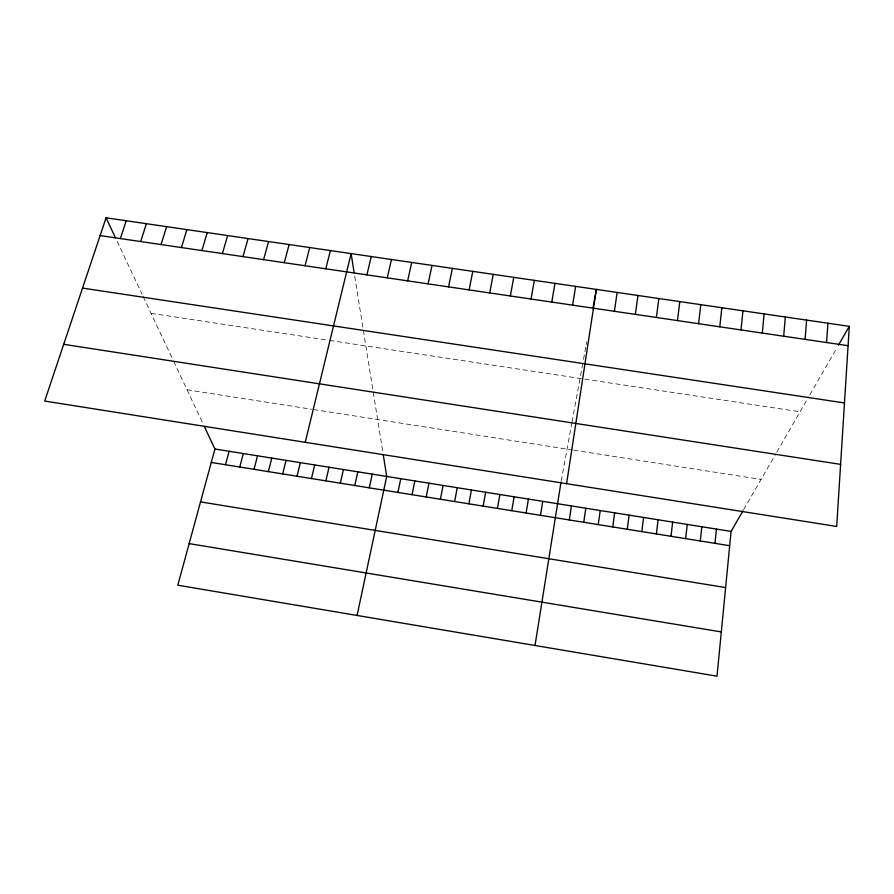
<?xml version="1.0" encoding="UTF-8"?>
<svg xmlns="http://www.w3.org/2000/svg" width="894" height="894" viewBox="0 0 894 894"><rect width="100%" height="100%" fill="white"/><g stroke="black" fill="none" stroke-linecap="round" stroke-linejoin="round"><path stroke-width="0.67" stroke-dasharray="4.47 3.35" d="M561.242 480.838L571.869 422.907M572.082 421.744L582.81 363.232M583.525 359.332L585.983 345.922M586.24 344.559L586.743 341.832M743.618 509.703L775.5 454.375M776.774 452.163L808.612 396.925M809.863 394.768L837.13 347.453M151.052 313.336L328.355 340.234M329.64 340.435L800.052 411.788M187.036 389.762L312.252 409.329M313.582 409.53L572.384 449.961M573.724 450.163L761.062 479.43M117.136 241.313L142.045 294.215M143.185 296.64L172.486 358.863M173.671 361.377L203.251 424.192M354.728 276.335L372.865 389.795M373.256 392.22L382.911 452.621"/><path stroke-width="1.34" d="M849.3 326.344L836.695 526.465L44.7 401.048L106.073 217.812L849.3 326.344L838.46 345.151M826.559 342.525L827.922 323.226M805.092 339.374L806.589 320.108M783.68 336.211L785.323 317.001M762.325 333.071L764.113 313.906M742.97 510.82L731.08 531.427L717.01 676.188L177.805 585.212L214.94 449.012L204.257 426.337M741.025 329.942L742.948 310.81M714.988 543.34L716.44 529.092M719.782 326.813L721.849 307.737M700.304 540.982L701.824 526.756M685.642 538.624L687.229 524.432M671.003 536.277L672.657 522.107M698.594 323.695L700.795 304.664M656.397 533.93L658.118 519.783M677.462 320.577L679.798 301.591M641.825 531.595L643.602 517.458M627.264 529.259L629.119 515.145M656.386 317.471L658.856 298.54M612.736 526.924L614.659 512.843M635.355 314.375L637.97 295.489M598.231 524.588L600.22 510.53M614.39 311.291L617.139 292.439M583.76 522.264L585.805 508.228M569.31 519.95L571.422 505.937M566.595 483.699L596.354 289.41L592.823 308.665M535.025 645.49L561.03 482.022M572.607 305.145L575.624 286.382M540.49 515.324L542.725 501.355M526.119 513.011L528.421 499.064M551.799 302.083L554.951 283.364M511.77 510.709L514.128 496.785M497.444 508.407L499.88 494.505M531.047 299.021L534.333 280.347M483.151 506.116L485.643 492.236M510.351 295.981L513.759 277.341M468.881 503.825L471.44 489.968M454.633 501.534L457.247 487.699M489.7 292.941L493.242 274.346M440.418 499.254L443.1 485.442M426.226 496.975L428.964 483.185M469.115 289.902L472.781 271.363M412.056 494.695L414.861 480.938M448.564 286.885L452.375 268.379M397.908 492.426L400.769 478.681M357.075 615.463L386.711 476.435L383.302 455.091M428.081 283.867L432.014 265.406M369.267 487.822L372.262 474.133M407.642 280.861L411.709 262.445M354.773 485.498L357.823 471.831M340.312 483.173L343.419 469.529M387.258 277.855L391.449 259.483M325.863 480.86L329.037 467.227M366.931 274.86L371.245 256.533M311.447 478.547L314.688 464.936M297.065 476.234L300.362 462.645M305.245 442.306L351.096 253.594L354.136 272.603M282.694 473.921L286.058 460.365M325.807 268.803L330.378 250.566M268.356 471.619L271.787 458.086M305.022 265.753L309.726 247.549M254.052 469.328L257.528 455.806M239.76 467.026L243.313 453.537M284.292 262.691L289.12 244.543M225.5 464.746L229.11 451.269M263.618 259.651L268.569 241.536M242.989 256.612L248.074 238.553M222.416 253.583L227.635 235.558M201.899 250.566L207.24 232.585M181.437 247.549L186.902 229.613M161.032 244.554L166.619 226.651M140.671 241.548L146.381 223.701M120.366 238.564L126.199 220.751M100.117 235.58L848.082 345.699M82.527 288.091L844.472 402.948M63.709 344.313L840.606 464.366M214.94 449.012L731.08 531.427M211.275 462.455L729.694 545.709M200.524 501.88L725.626 587.581M189.148 543.608L721.313 631.924M106.073 217.812L115.505 237.838"/></g></svg>
